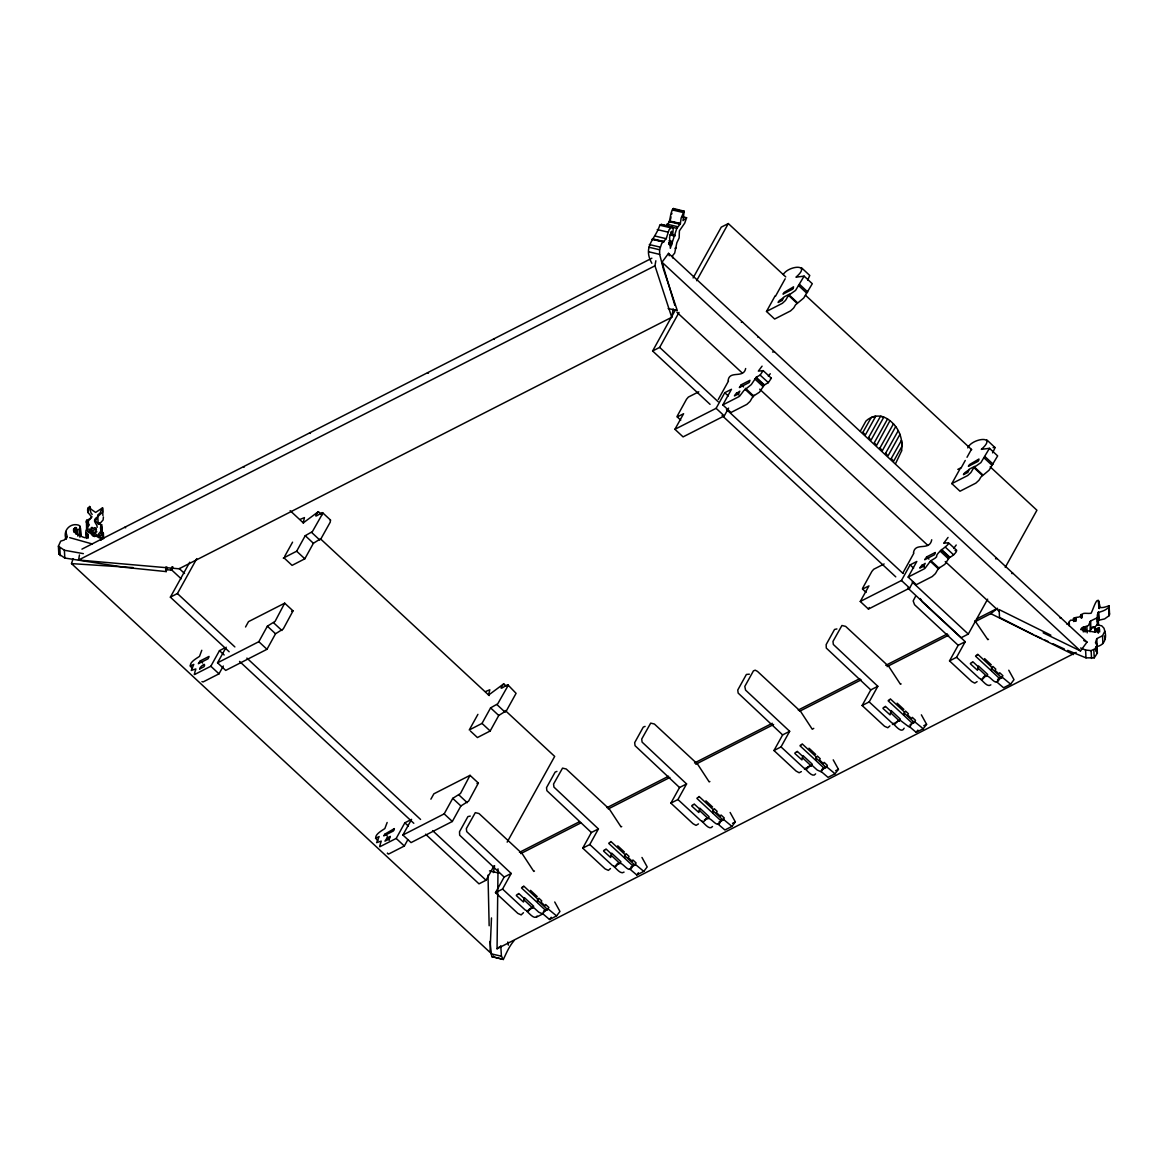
<?xml version="1.0" encoding="UTF-8"?>
<svg xmlns="http://www.w3.org/2000/svg" width="1168" height="1168" viewBox="0 0 1168 1168"><rect width="100%" height="100%" fill="white"/><g stroke="black" fill="none" stroke-linecap="round" stroke-linejoin="round"><path stroke-width="1.5" d="M1098.489 620.31L1104.607 618.909L1109.118 615.697L1108.928 605.769L1109.177 606.966C1099.716 615.77 1094.839 606.82 1098.519 625.157L1098.066 612.514M1076.166 652.401L497.057 948.781L498.021 868.817M86.855 530.535L86.578 520.329C97.221 516.198 85.527 515.132 87.921 508.226L89.688 506.489L90.958 509.19L95.63 512.416L102.623 507.803L102.667 512.197L97.791 516.533L95.557 520.87L97.105 522.709L100.185 522.826M86.14 521.819L88.607 525.907L85.775 531.002L86.505 533.805L88.053 534.944C88.783 542.332 75.365 533.265 73.555 530.71L73.672 529.016L75.613 527.556L76.46 527.761L75.891 529.411L79.453 529.352L80.212 526.432L78.709 525.191C70.241 522.388 62.386 530.885 66.182 539.309L66.941 537.076M491.48 917.931L490.005 952.373L71.525 563.618L73.044 558.713M493.422 872.598L494.575 865.692M672.68 257.938L672.534 255.719L674.681 253.091L676.841 242.769L679.163 237.922L679.396 230.87L684.74 223.088L686.594 217.73L683.017 220.591L684.156 211.189L673.454 208.503L673.002 210.43M684.156 211.189L681.134 218.095L680.331 223.818L676.812 228.329L670.33 248.331L669.585 237.265L671.512 231.279L671.366 234.826L672.856 233.585L673.235 227.76L661.307 224.417L659.789 225.205C655.482 239.352 642.239 246.025 651.861 263.311M201.947 681.616L203.144 681.922L219 673.834L223.322 666.023M1081.115 617.93C1081.407 611.141 1085.539 614.032 1091.058 613.288C1093.306 609.565 1097.789 592.468 1099.511 604.849C1097.745 609.871 1106.534 606.718 1108.928 605.769M670.695 219.058L670.709 218.766A8.439 2.818 -76.6 0 1 670.87 217.467L670.972 216.898M92.184 527.805L91.951 528.914A5.285 3.927 -3.1 0 0 91.849 529.746L91.951 530.199A2.803 2.088 -3.1 0 0 92.374 530.798L92.462 530.871M676.812 228.329L666.096 225.789C671.731 221.613 669.016 213.525 673.454 208.503M669.673 221.044L680.404 223.468M764.266 385.031L768.296 382.695L771.347 378.198L763.142 370.606L760.193 375.03L756.192 377.293L751.301 384.593L743.636 390.784A6.234 1.869 -47.1 0 0 743.403 391.192L739.651 396.127A8.658 2.599 -47.1 0 1 738.775 396.74L722.817 404.902L730.993 412.479L746.848 404.391L749.856 401.602A9.213 2.774 -47.1 0 0 750.571 400.58L751.564 398.784A6.234 1.869 -47.1 0 1 751.812 398.376L754.017 395.164M955.03 550.537C959.994 549.675 951.175 557.53 949.628 557.224M192.457 668.242C185.785 663.979 197.056 658.168 199.509 656.358L201.787 650.284M377.819 840.42C371.147 836.157 382.418 830.36 384.856 828.55L387.148 822.476M901.608 450.877L895.549 463.638M668.154 308.483L677.338 310.673L663.424 269.136L659.672 254.39L659.613 249.762L661.701 243.528L666.198 238.695L669.103 229.702L672.038 226.972M1068.997 625.727L1069.027 621.843L1070.706 620.135L1073.596 620.325L1073.509 618.427C1077.757 616.018 1079.728 618.66 1080.955 614.806M673.221 308.878L671.746 317.287L179.025 568.801L78.577 560.027L79.453 554.99M65.758 531.513L67.16 536.448L64.211 540.039L60.707 541.134L58.4 546.171L58.823 553.982L64.809 558.041L125.049 567.385L166.192 571.59L166.995 567.049M671.746 317.287L654.956 265.808L655.847 260.771M58.823 553.982L59.101 552.464M89.556 529.469L89.556 529.834A5.095 3.796 -3.1 0 0 89.732 530.593L90.958 531.63A7.869 5.855 -3.1 0 0 91.673 531.907M101.937 533.586L102.083 533.163A3.665 2.73 -3.1 0 1 102.288 532.856L100.901 532.433L100.696 533.396A2.832 2.102 -3.1 0 0 100.959 533.688L102.594 532.71M101.631 524.709C98.973 529.819 101.747 528.17 102.448 534.798L101.631 524.709L98.973 524.213L100.083 522.899M1097.394 621.464L1097.789 620.266A8.001 5.942 -3.1 0 1 1098.402 619.741L1098.504 619.668M101.572 509.263L100.127 512.986L97.645 515.132M527.177 910.938L533.265 907.2L538.74 912.179L542.492 913.887L545.544 909.989A3.022 2.234 63 0 1 545.879 909.595L547.675 909.595L548.843 907.478L545.66 904.514L544.96 905.784L541.032 902.134L541.733 900.864L538.871 898.207L538.229 899.36M615.813 865.692C621.391 855.604 628.603 877.898 632.779 865.459A3.022 2.234 63 0 1 633.114 865.079L634.896 865.079L636.078 862.948L632.895 859.984L632.18 861.254L628.267 857.604L628.968 856.334L626.106 853.677L625.464 854.83M705.384 819.965C709.998 812.709 717.459 832.025 720.933 820.462A3.022 2.234 63 0 1 721.269 820.067L723.065 820.067L724.233 817.95L721.05 814.987L720.349 816.257L716.422 812.607L717.123 811.337L714.261 808.679L713.619 809.833M804.431 769.113L811.745 765.04L817.22 770.033L820.958 771.727L824.024 767.843A3.022 2.234 63 0 1 824.36 767.449L826.141 767.449L827.324 765.317L824.141 762.354L823.44 763.624L819.513 759.988L820.213 758.718L817.352 756.061L816.709 757.214M892.41 724.51L899.9 720.043L908.704 726.7L910.252 726.306L912.179 722.846A3.022 2.234 63 0 1 912.529 722.452L914.31 722.452L915.493 720.32L912.296 717.356L911.595 718.627L907.667 714.977L908.368 713.706L905.507 711.049L904.879 712.203M982.624 678.447C988.201 668.373 995.413 690.653 999.574 678.228A3.022 2.234 63 0 1 999.925 677.834L1001.706 677.834L1002.889 675.703L999.691 672.739L998.99 674.009L995.063 670.374L995.764 669.103L992.902 666.446L992.274 667.6M87.819 531.221L88.286 532.623C91.849 532.243 91.221 536.36 94.71 536.579M1098.095 617.346L1090.474 621.055L1089.992 631.8M1094.883 632.107L1094.635 627.435L1096.869 624.924L1101.716 625.785L1104.008 628.253L1104.811 631.187L1102.504 635.772L1096.752 638.662L1095.467 642.721L1096.971 645.262L1095.058 648.809L1091.116 650.62L1085.583 650.036L1080.59 647.992M1104.811 631.187C1106.943 637.801 1104.461 645.174 1097.175 646.473L1096.153 649.685M545.456 910.208L537.718 903.01M632.691 865.678L624.953 858.48M823.936 768.048L816.198 760.864M999.487 678.433L991.749 671.25M86.563 529.63L86.578 520.329M1098.285 633.217L1098.592 627.625L1099.146 630.048L1094.591 632.078L1080.677 629.523L1081.802 627.858L1088.474 625.479L1090.197 621.639M671.688 214.124L671.965 213.233M165.579 569.677L171.01 570.028L172.017 566.743M181.186 578.788L171.842 570.101L172.849 566.83M669.731 221.365L669.687 221.497A8.001 2.672 -76.6 0 1 669.395 222.3L669.279 222.533M97.148 527.337C97.893 524.403 91.644 521.074 96.083 517.92A12.804 9.519 -3.1 0 1 96.813 517.322M513.92 940.839C509.073 946.518 506.62 952.606 503.335 959.497L491.743 956.577L489.932 941.437M666.709 226.183L667.585 224.694M1096.825 644.137L1097.38 653.058L1094.241 657.861L1086.006 657.847L1067.683 650.357M1095.394 627.158L1091.715 628.194L1090.722 629.888M524.125 898.455L518.767 893.476L518.125 894.381A6.512 4.803 63 0 0 517.541 894.279L516.417 895.17A3.767 2.774 63 0 0 516.402 895.666L523.468 902.046L524.49 897.71L533.645 906.222L533.25 906.923M611.36 853.925L606.002 848.946L605.36 849.851A6.512 4.803 63 0 0 604.776 849.749L603.652 850.64A3.767 2.774 63 0 0 603.637 851.136L610.703 857.516L611.711 853.18L620.865 861.692L620.485 862.393M699.515 808.928L694.157 803.949L693.515 804.84A6.512 4.803 63 0 0 692.931 804.752L691.806 805.643A3.767 2.774 63 0 0 691.792 806.124L698.858 812.519L699.88 808.183L709.034 816.68L708.64 817.396M802.606 756.309L797.248 751.316L796.605 752.221A6.512 4.803 63 0 0 796.021 752.119L794.897 753.01A3.767 2.774 63 0 0 794.882 753.506L801.949 759.901L802.971 755.565L812.125 764.062L811.731 764.777M890.775 711.297L885.402 706.319L884.76 707.224A6.512 4.803 63 0 0 884.191 707.122L883.052 708.012A3.767 2.774 63 0 0 883.037 708.509L890.104 714.889L891.126 710.553L900.28 719.065L899.886 719.765M978.171 666.694L972.798 661.701L972.156 662.606A6.512 4.803 63 0 0 971.586 662.504L970.447 663.395A3.767 2.774 63 0 0 970.433 663.891L977.499 670.286L978.521 665.95L987.675 674.447L987.281 675.162M284.685 603.17L275.108 621.332L267.37 626.194L258.814 641.699L217.54 662.811L225.716 670.403L266.99 649.291L275.531 633.771L283.284 628.91L293.022 610.879L284.685 603.17L248.507 621.639L245.543 626.997M470.032 775.348L460.469 793.51L452.717 798.372L444.176 813.877L402.902 835.003L411.063 842.595L452.337 821.469L460.893 805.964L468.631 801.102L478.369 783.071L470.032 775.348L433.868 793.817L430.89 799.175M782.239 300.424L783.859 297.008L789.51 294.132L787.305 297.344A6.234 1.869 -47.1 0 0 787.057 297.752L786.108 299.461A9.213 2.774 -47.1 0 1 785.349 300.57L782.429 303.286L766.485 311.447L774.647 319.039L790.502 310.936L793.525 308.162A9.213 2.774 -47.1 0 0 794.225 307.14L795.233 305.33A6.234 1.869 -47.1 0 1 795.466 304.921L803.73 298.015L812.3 283.722L804.124 276.13L795.963 277.166C812.329 263.165 788.181 265.676 783.29 274.538M968.841 469.886L964.87 472.66A5.198 1.562 -47.1 0 0 964.52 473.025L963.615 474.266A4.526 1.358 -47.1 0 0 963.483 474.661L967.849 472.398L969.221 469.2L974.857 466.309L972.652 469.521A6.234 1.869 -47.1 0 0 972.418 469.93L971.411 471.726A9.213 2.774 -47.1 0 1 970.71 472.748L967.688 475.537L951.832 483.625L960.008 491.217L975.849 483.129L978.872 480.34A9.213 2.774 -47.1 0 0 979.587 479.318L980.58 477.522A6.234 1.869 -47.1 0 1 980.828 477.113L989.077 470.193L997.647 455.9L989.486 448.308L981.324 449.359C998.275 434.584 971.688 438.336 967.761 447.884M321.886 514.898L318.382 511.657C309.462 523.22 326.441 507.277 321.945 514.781L312.382 531.63L305.228 535.689L296.657 551.223L283.284 558.1M506.065 686.01L503.729 683.835C494.809 695.398 511.803 679.469 507.306 686.959L497.743 703.808L490.589 707.881L482.019 723.401L469.259 729.971L477.916 714.349M330.223 520.49L330.354 521.95L321.156 538.419L313.404 543.281L304.833 558.8L292.073 565.37L283.912 557.778M507.905 684.857L516.081 693.339L506.503 710.611L498.751 715.473L490.18 730.993L477.435 737.548L470.427 731.051M229.162 651.759L170.367 597.155L189.742 562.217M170.367 597.155L177.419 593.548L196.779 558.625M190.136 666.067L193.786 664.373L191.275 670.461L195.859 668.928L195.392 670.651A6.234 1.869 -47.1 0 1 195.187 671.031L194.282 674.52A8.658 2.599 -47.1 0 0 194.895 674.359L210.824 666.242L219.482 650.634L224.855 647.89M217.54 662.811L226.198 647.203M284.773 556.216L292.569 542.156M710.071 404.347L652.62 350.984L675.498 309.71M693.106 277.955L721.269 227.147L728.306 223.555L785.757 276.918M652.62 350.984L659.657 347.392L679.017 312.455M696.624 280.7L728.306 223.555M375.483 838.259L379.147 836.565L376.622 842.639L381.221 841.106L380.739 842.829A6.234 1.869 -47.1 0 1 380.549 843.223L379.629 846.698A8.658 2.599 -47.1 0 0 380.242 846.552L396.186 838.434L404.843 822.812L411.559 819.381L402.902 835.003M387.528 853.049A9.213 2.774 -47.1 0 0 387.396 853.428L388.491 854.115L404.347 846.012L407.807 839.777M728.117 380.666C729.27 369.847 743.563 379.001 745.666 368.519M766.485 311.447L775.143 295.825M718.262 399.485L728.496 381.016M775.523 296.19L785.173 278.772M728.598 408.099L724.277 415.91L683.076 436.89L674.914 429.298L716.101 408.318L724.759 392.711L731.475 389.28L722.817 404.902M738.585 393.879L739.826 391.163L735.855 393.923A5.198 1.562 -47.1 0 0 735.504 394.288L734.599 395.543A4.526 1.358 -47.1 0 0 734.468 395.923L738.439 393.952M741.242 384.754L740.716 385.703A2.467 0.745 -47.1 0 0 740.322 386.097L739.651 387.061A8.453 2.54 -47.1 0 0 739.373 387.572L749.053 382.608A9.154 2.745 -47.1 0 0 749.374 382.038L749.929 380.315L741.242 384.754L743.578 386.915M797.277 302.527L789.115 294.935L795.554 290.423L804.124 276.13M425.561 834.2L478.997 883.84L486.034 880.249L493.962 865.955M507.16 842.143L554.683 756.411L505.248 710.494M745.564 388.316L753.623 395.967L759.463 392.171L764.514 384.622M523.454 912.704L521.162 914.894L517.891 913.434L495.495 892.659L504.153 877.051L511.19 873.46L466.704 831.631L466.339 828.579L475.303 812.651L478.997 813.541L522.154 853.633L533.805 871.43L534.477 871.051M495.495 892.659L502.547 889.067L511.19 873.46M537.134 916.048C534.637 920.194 529.338 913.332 527.148 911.595M610.484 868.554L608.397 870.364L605.126 868.904L582.73 848.129L591.373 832.521L598.425 828.93L553.939 787.101L553.559 784.049L562.538 768.121L566.232 769.011L609.375 809.103L621.04 826.9L621.712 826.521M582.73 848.129L589.767 844.537L598.425 828.93M860.422 431.007L865.911 421.093L867.809 419.487A32.529 23.959 63 0 1 875.431 416.275L876.015 416.217A23.418 17.243 63 0 1 880.044 416.217L880.57 416.304A20.703 15.242 63 0 1 883.504 417.049L883.942 417.21A20.659 15.228 63 0 1 887.111 418.728L887.534 419.005A20.674 15.228 63 0 1 890.264 420.947A22.221 16.367 63 0 1 893.316 423.794L893.637 424.115M624.048 872.102C620.704 874.89 616.295 868.247 613.726 866.452M698.449 823.907L696.055 825.382L693.004 823.688L670.885 803.131L679.542 787.524L686.58 783.932L642.093 742.103L641.728 739.037L650.693 723.123L654.387 724.014L697.544 764.091L709.195 781.903L709.867 781.523M670.885 803.131L677.936 799.54L686.58 783.932M712.524 826.506C709.385 830.769 704.421 823.104 701.88 821.454M801.365 771.595L799.146 772.763L796.094 771.07L773.975 750.513L782.633 734.906L789.67 731.299L745.564 690.113L744.804 686.419L753.448 670.855L755.229 670.184L757.477 671.396L800.62 711.473L812.286 729.27L813.76 728.35M773.975 750.513L781.012 746.907L789.67 731.299M913.464 552.844C915.113 541.543 929.509 551.632 931.728 539.762M951.832 483.625L960.49 468.018L957.804 469.39M902.762 573.211L913.843 553.194M960.87 468.368L965.264 460.455M967.016 457.287L971.396 449.373M913.084 581.854L909.624 588.103L868.437 609.068L860.261 601.476L901.462 580.511L910.106 564.889L916.822 561.458L908.164 577.08L916.34 584.672L932.195 576.569L935.218 573.795A9.213 2.774 -47.1 0 0 935.918 572.773L936.926 570.962A6.234 1.869 -47.1 0 1 937.159 570.553L939.379 567.356M923.932 566.057L925.187 563.341L921.289 566.027A5.198 1.562 -47.1 0 0 920.851 566.465L919.946 567.721A4.526 1.358 -47.1 0 0 919.815 568.115L923.786 566.13M926.604 556.932L926.063 557.881A2.467 0.745 -47.1 0 0 925.669 558.289L924.998 559.253A8.453 2.54 -47.1 0 0 924.735 559.749L934.4 554.785A9.154 2.745 -47.1 0 0 934.721 554.216L935.276 552.493L926.604 556.932L928.925 559.107M982.638 474.704L974.462 467.112L980.901 462.601L989.486 448.308M908.164 577.08L924.122 568.918A8.658 2.599 -47.1 0 0 924.998 568.305L928.75 563.385A6.234 1.869 -47.1 0 1 928.998 562.976C930.575 559.779 934.444 559.414 936.648 556.771C935.305 551.573 957.95 540.74 943.715 543.281L948.051 537.426M815.614 773.888C812.797 778.151 807.395 770.603 804.971 768.821M915.42 596.6L913.172 600.936L914.544 604.703L958.183 645.291L965.235 641.685L922.048 601.578L920.267 598.556M889.899 725.927L887.797 727.737L884.541 726.277L862.13 705.501L870.788 689.894L877.825 686.302L833.339 644.473L832.974 641.422L841.938 625.493L845.632 626.384L888.79 666.475L900.44 684.273L901.127 683.908M862.13 705.501L869.182 701.91L877.825 686.302M930.808 560.567L938.97 568.159L944.824 564.363L949.861 556.8M904.163 728.19C901.419 734.03 895.433 725.299 892.863 723.634M977.09 681.674L974.711 683.149L971.659 681.455L949.526 660.898L958.183 645.291M907.799 588.03L961.235 637.684L968.287 634.078L987.646 599.155M1005.239 567.4L1036.921 510.241L990.172 466.806M949.526 660.898L956.577 657.292L965.235 641.685M990.844 684.857C987.5 687.645 983.091 681.017 980.536 679.207M674.914 429.298L683.601 413.72L677.25 416.932L677.25 416.042L686.536 399.222L688.375 397.076L698.771 391.791M860.261 601.476L868.948 585.898L862.495 589.095L862.612 588.234L871.883 571.4L873.737 569.254L884.118 563.969M868.437 609.068L869.299 607.521M386.988 838.069L384.944 841.164L389.207 838.96A4.526 1.358 -47.1 0 0 389.586 838.449L389.893 837.5A5.198 1.562 -47.1 0 0 389.82 837.368L390.316 836.39L386.988 838.069L389.309 840.245M385.133 833.981L394.361 828.608L393.645 830.477A8.453 2.54 -47.1 0 1 393.339 831.003L383.79 835.879A9.154 2.745 -47.1 0 1 384.024 835.339L385.133 833.981L387.426 836.23M200.327 660.854L198.662 663.147A9.154 2.745 -47.1 0 0 198.356 663.716L207.992 658.825A8.453 2.54 -47.1 0 0 208.298 658.299L208.576 657.599A2.467 0.745 -47.1 0 0 208.488 657.38L209.014 656.431L200.327 660.854L202.663 663.03M101.105 540.127L100.521 539.674C106.697 538.755 100.784 534.608 102.842 534.024L103.368 533.309L101.674 530.871M956.212 545.018L953.701 548.449M79.862 537.163L80.811 535.791L80.388 527.994M674.856 305.388L662.008 262.216L668.534 253.354L1087.014 642.108L1080.488 650.956L1043.155 632.808M548.04 908.879L556.581 915.916L559.954 911.449L554.727 901.988M635.275 864.349L643.802 871.386L647.189 866.919L641.962 857.458M723.43 819.337L731.971 826.389L735.344 821.907L730.117 812.461M826.521 766.719L835.047 773.771L838.434 769.289L833.207 759.842M914.675 721.722L923.216 728.759L926.589 724.291L921.362 714.831M1002.086 677.104L1010.612 684.156L1013.999 679.674L1008.758 670.228M807.657 280.086L809.76 275.487L801.409 267.647M762.076 366.153L758.353 371.088L763.186 370.665M768.34 376.271L770.252 373.745M992.581 452.848L995.121 447.665L986.77 439.84M542.317 913.347L549.529 919.508L551.223 917.274M629.537 868.817L636.764 874.978L638.458 872.744M908.952 726.189L916.165 732.351L917.858 730.117M887.549 419.005L874.277 442.745L876.657 445.344L889.958 420.699M492.604 956.942L493.436 955.92M760.12 375.103L768.369 382.622M1094.635 627.435L1095.482 628.793L1098.037 628.53M497.057 948.781L499.773 946.62M974.594 621.931L990.8 613.667L996.246 609.346M99.82 523.644L103.091 519.994L103.412 517.044M300.191 519.366L304.439 517.614L303.213 522.914L318.382 511.657M485.552 691.544L489.801 689.792L488.56 695.091L503.729 683.835M988.522 639.29L987.836 639.655L974.886 620.661M100.375 531.761L98.302 534.36A15.272 11.359 -3.1 0 1 98.915 534.929L101.426 535.411M199.816 668.899L203.86 666.782A4.526 1.358 -47.1 0 0 204.225 666.271L204.575 665.468A5.198 1.562 -47.1 0 0 204.458 665.176C205.772 662.577 199.232 667.22 199.67 668.972M81.935 549.135L651.861 258.216M78.577 560.027L654.956 265.808M783.494 297.709L779.523 300.468A5.198 1.562 -47.1 0 0 779.158 300.833L778.253 302.089A4.526 1.358 -47.1 0 0 778.122 302.483L782.093 300.497M291.62 611.36L292.964 610.776M476.967 783.553L478.208 782.94M519.468 852.348L579.445 821.732M606.995 807.657L668.578 776.224M694.522 762.981L772.311 723.269M798.255 710.042L859.838 678.593M885.767 665.351L947.365 633.917M976.536 619.025L997.603 608.265M520.767 853.604L580.73 822.987M608.28 808.928L669.877 777.479M695.807 764.237L773.61 724.525M799.54 711.297L861.137 679.849M887.067 666.621L948.664 635.173M529.031 909.346L533.265 907.2M617.682 864.101L620.485 862.67M704.421 819.819L708.655 817.673M807.511 767.201L810.329 765.77M543.923 910.879L548.157 908.719M720.729 820.637L723.547 819.191M822.403 768.734L826.637 766.573M911.974 723.007L914.792 721.576M997.968 679.119L1002.188 676.958M543.441 911.755L547.675 909.595L537.689 900.338M630.676 867.225L634.896 865.079L624.924 855.808M718.831 822.228L723.065 820.067L713.079 810.811M821.922 769.61L826.141 767.449L816.169 758.178M910.076 724.598L914.31 722.452L904.339 713.181M997.472 679.995L1001.706 677.834L991.734 668.563M536.331 917.216L543.368 913.624M732.526 823.352L735.344 821.907M835.616 770.734L838.434 769.289M923.771 725.722L926.589 724.291M549.529 919.508L556.581 915.916M636.764 874.978L643.802 871.386M731.971 826.389L724.919 829.981L717.707 823.82M835.047 773.771L828.01 777.362L820.797 771.201M916.165 732.351L923.216 728.759M1010.612 684.156L1003.56 687.748L996.348 681.586M92.184 533.338C93.688 530.9 99.09 533.513 95.761 530.593C97.601 529.717 95.134 525.717 93.177 528.724C91.352 524.476 89.352 531.206 92.418 531.849M862.612 589.125L866.116 592.366M1108.695 613.813L1109.498 613.58M977.12 655.175L977.718 654.255L991.793 667.337L991.355 668.3A4.745 3.489 63 0 1 991.544 668.899L991.515 670.315A6.804 5.008 63 0 1 991.267 670.724L975.587 656.226A6.074 4.468 63 0 1 975.849 655.686L976.798 655.131M889.724 699.793L890.323 698.873L904.397 711.94L903.93 713.006A4.745 3.489 63 0 1 904.149 713.517L904.193 714.787A6.804 5.008 63 0 1 903.857 715.342L888.191 700.844A6.074 4.468 63 0 1 888.454 700.304L889.388 699.734M801.569 744.79L802.168 743.87L816.242 756.952L815.79 757.915A4.745 3.489 63 0 1 815.979 758.514L815.95 759.93A6.804 5.008 63 0 1 815.702 760.339L800.036 745.841A6.074 4.468 63 0 1 800.284 745.301L801.233 744.746M698.479 797.408L699.077 796.488L713.152 809.57L712.684 810.636A4.745 3.489 63 0 1 712.903 811.147L712.874 812.548A6.804 5.008 63 0 1 712.611 812.957L696.946 798.459A6.074 4.468 63 0 1 697.208 797.919L698.143 797.364M610.324 842.42L610.908 841.486L624.997 854.567L624.544 855.545A4.745 3.489 63 0 1 624.734 856.144L624.705 857.56A6.804 5.008 63 0 1 624.457 857.969L608.791 843.471A6.074 4.468 63 0 1 609.039 842.931L609.988 842.362M523.089 886.95L523.687 886.016L537.762 899.097L537.309 900.075A4.745 3.489 63 0 1 537.499 900.674L537.484 902.09A6.804 5.008 63 0 1 537.222 902.484L521.556 888.001A6.074 4.468 63 0 1 521.804 887.446L522.753 886.892M674.695 236.009L670.111 234.929M1092.138 627.114L1092.46 627.041A8.672 6.453 -3.1 0 0 1093.525 626.734M1075.042 618.208L1073.976 619.186L1074.896 619.901A2.832 2.102 -3.1 0 0 1075.363 619.814C1077.991 618.66 1072.618 616.383 1074.998 621.376M993.136 447.592L994.932 447.432M1098.971 619.828L1098.548 612.032M741.315 322.295L742.541 322.105M757.725 337.026L758.47 336.91M772.559 352.021L774.428 351.729M995.559 558.786L997.063 558.552M1011.78 573.546L1013.006 573.357M1060.018 617.989L1060.894 617.843M770.457 378.271L771.347 378.198M102.915 515.614L102.492 507.803M645.101 726.408L643.305 727.065L634.677 742.644L635.056 745.695L679.542 787.524M556.932 771.406L555.15 772.077L546.522 787.641L546.887 790.692L591.373 832.521M71.525 563.618L133.021 567.575M171.01 570.028L171.842 570.101M90.33 532.243L87.877 531.309M92.33 543.981L69.686 537.63M58.4 546.171L64.386 550.245L83.366 553.647M986.843 676.301L985.15 676.389A4.38 3.227 63 0 0 984.872 676.754L982.244 679.528L979.31 678.301L956.577 657.292M899.448 720.904L897.739 720.992A4.38 3.227 63 0 0 897.477 721.371L894.849 724.145L891.914 722.919L869.182 701.91M811.293 765.916L809.585 766.004A4.38 3.227 63 0 0 809.307 766.369L806.679 769.143L803.745 767.916L781.012 746.907M708.202 818.534L706.494 818.622A4.38 3.227 63 0 0 706.231 819.002L703.603 821.761L700.654 820.535L677.936 799.54M620.033 863.532L618.339 863.619A4.38 3.227 63 0 0 618.062 863.999L615.434 866.773L612.499 865.532L589.767 844.537M532.812 908.062L531.104 908.149A4.38 3.227 63 0 0 530.841 908.529L528.213 911.288L525.264 910.062L502.547 889.067M672.812 209.028L683.543 211.569M672.301 209.919L683.032 212.474M681.981 216.591L686.594 217.73M669.6 221.278L680.331 223.818M669.395 221.716L680.112 224.256M666.826 224.139L677.542 226.68M673.235 227.76L661.307 224.417M659.789 225.205L670.505 227.745M657.248 229.585L667.979 232.125M670.651 234.242L675.25 235.337M670.344 234.783L674.929 235.878M655.467 236.14L666.198 238.695M669.074 240.652L672.14 241.382M668.724 242.345L671.79 243.075M652.576 238.856L663.293 241.411M653.262 239.352L663.979 241.893M651.978 239.309L663.526 241.907M668.753 243.207L671.819 243.937M668.592 244.331L671.658 245.061M649.306 244.55L660.022 247.09M648.882 247.222L659.613 249.762M648.955 251.835L659.672 254.39M489.509 870.861L498.692 873.051M490.721 953.701L501.437 956.242L503.335 959.497M491.743 956.577L502.474 959.118M836.916 628.924L834.551 629.45L826.156 644.59L826.302 648.079L870.788 689.894M470.281 816.082L467.915 816.593L459.506 831.747L459.666 835.222L504.153 877.051M1066.691 623.96L1069.479 624.457L1068.822 622.602M749.345 674.184L746.396 674.447L737.767 690.011L738.147 693.077L782.633 734.906M1050.893 635.188L999.122 609.579L999.531 617.39L1033.388 634.735M1035.023 635.494L1041.535 638.487M1044.791 639.991L1048.046 641.495M1052.937 643.743L1064.34 648.999M92.287 531.688L88.753 528.929L90.199 532.155M948.504 542.784L956.709 550.391M1083.758 640.531L1087.014 642.108M990.8 613.667L1073.436 654.562M999.326 611.506L945.233 561.56M493.538 339.027L494.312 339.421M427.532 372.723L428.422 373.191M309.535 432.963L310.44 433.416M243.528 466.66L244.287 467.054M124.728 527.294L125.662 527.775M1096.007 650.868L1097.38 653.058M103.222 538.214L96.783 535.046A12.191 9.067 -3.1 0 1 96.141 534.316L94.958 532.973L93.834 533.966A3.095 2.292 -3.1 0 0 94.126 534.886L99.222 537.849A3.767 2.803 -3.1 0 0 99.82 538.01L102.229 538.667M92.228 514.343L92.024 514.168A8.439 6.278 -3.1 0 1 91.221 513.351L90.155 510.328M92.462 533.353L92.71 535.061L94.564 536.302M799.554 284.364L807.73 291.956M984.916 456.542L993.077 464.134M798.489 285.503L806.65 293.095M983.836 457.681L992.012 465.273M805.467 295.227L971.747 449.695M788.75 295.592L796.912 303.184M974.097 467.784L982.273 475.376M662.008 262.216L1080.488 650.956M945.481 547.296L953.643 554.888M756.192 377.293L764.354 384.885M941.539 549.486L949.715 557.063M755.9 377.819L764.062 385.411M941.247 549.997L949.423 557.589M754.82 378.958L762.996 386.55M940.182 551.135L948.343 558.727M676.914 312.294L742.322 373.059M759.682 389.178L927.888 545.427M744.994 389.207L753.17 396.784M930.356 561.385L938.517 568.977M736.453 392.901L738.891 395.003M921.815 565.093L924.238 567.181M724.759 392.711L728.263 395.967M910.106 564.889L913.61 568.144M659.657 347.392L718.189 401.763M726.467 409.442L903.098 573.532M912.164 581.956L968.287 634.078M716.101 408.318L724.277 415.91M901.462 580.511L909.624 588.103M984.566 658.591L991.267 664.811M722.087 415.516L895.768 576.861M677.25 416.932L680.754 420.188M897.155 703.194L903.871 709.429M904.353 715.853L912.091 723.05M809.001 748.206L815.702 754.426M705.91 800.825L712.611 807.044M713.108 813.483L720.846 820.666M322.558 512.679L330.719 520.256M290.146 510.679L303.505 523.089M320.879 539.222L489.217 695.588M311.608 532.418L319.769 540.01M496.955 704.611L505.131 712.203M305.228 535.689L313.404 543.281M490.589 707.881L498.751 715.473M617.755 845.822L624.457 852.056M296.657 551.223L304.833 558.8M482.019 723.401L490.18 730.993M273.735 622.909L281.911 630.501M459.082 795.101L467.258 802.693M267.37 626.194L275.531 633.771M452.717 798.372L460.893 805.964M530.52 890.352L537.222 896.586M258.814 641.699L266.99 649.291M444.176 813.877L452.337 821.469M179.157 568.466L184.544 573.473M177.419 593.548L234.87 646.926M246.886 658.095L420.568 819.44M432.598 830.609L486.034 880.249M239.542 661.409L413.808 823.294M219.482 650.634L224.154 654.971M404.843 822.812L408.333 826.068M210.824 666.242L219 673.834M396.186 838.434L404.347 846.012M977.908 667.979L986.668 676.228M890.512 712.597L899.258 720.846M802.358 757.594L811.103 765.843M699.267 810.227L708.012 818.461M611.112 855.224L619.858 863.459M523.877 899.754L532.623 907.989M89.396 524.987L89.162 524.709A8.672 6.453 -3.1 0 1 88.447 523.439L88.345 520.986L91.776 517.147A8.001 5.942 -3.1 0 0 91.834 516.475L91.819 516.358M895.637 426.524L895.973 426.962A19.433 14.308 63 0 1 898.104 430.364L898.353 430.846M899.856 434.219L900.075 434.832A23.418 17.243 63 0 1 901.36 439.767L901.492 440.511A32.529 23.959 63 0 1 901.565 450.863M668.534 253.354L669.235 255.763M1104.417 636.049L1105.22 638.998M508.357 945.131L507.788 942.021M80.811 535.791L80.212 526.432M500.765 945.73L501.437 956.242M1109.074 605.769L1109.6 614.762M1108.695 607.9L1109.118 615.697M1102.504 635.772L1102.928 643.583M1099.511 604.849L1099.672 607.973M1099.059 603.914L1099.307 608.586M1098.533 600.367L1098.957 608.178M1098.519 601.87L1098.854 608.119M1099.497 628.851L1099.657 631.976M1098.343 612.134L1098.767 619.945M1099.132 628.034L1099.307 631.143M1098.592 627.625L1098.767 630.749M1098.329 627.742L1098.504 630.866M1096.986 618.646L1097.321 624.88M1097.161 629.231L1097.336 632.355M1096.752 638.662L1097.175 646.473M1095.482 628.793L1095.642 631.917M1096.153 646.765L1096.402 651.452M1093.817 650.065L1094.241 657.861M1090.474 621.055L1090.897 628.866M1091.116 650.62L1091.54 658.431M1086.853 626.632L1087.189 632.866M1085.247 627.158L1085.51 631.844M1085.583 650.036L1086.006 657.847M1084.211 627.026L1084.459 631.713M1083.043 627.216L1083.291 631.903M1081.904 614.66L1082.064 617.784M1081.291 614.426L1081.451 617.551M1081.13 614.529L1081.291 617.638M1076.005 617.989L1076.181 621.113M1074.502 618.033L1074.662 621.157M1073.509 618.427L1073.684 621.551M165.944 566.903L166.192 571.59M103.368 533.309L103.66 538.609M101.558 526.549L101.835 531.382M101.309 525.381L101.645 531.63M100.886 526.418L101.09 531.586M97.791 516.533L98.214 524.344M89.688 506.489L89.965 509.686M87.921 508.226L88.184 512.898M88.053 534.944L88.228 538.068M87.381 534.229L87.556 537.353M86.505 533.805L86.768 538.492M85.863 532.637L86.111 537.309M79.453 529.352L79.789 535.601M77.541 529.936L77.876 536.17M75.92 528.476L76.139 534.097M75.613 527.556L75.949 533.805M74.562 527.98L74.81 532.666M73.672 529.016L73.832 532.141M64.386 550.245L64.809 558.041M59.816 547.923L60.24 555.72M489.158 925.742L488.005 875.109M93.542 530.856A5.504 4.103 -3.1 0 1 93.688 530.257L95.09 529.221A3.154 2.351 -3.1 0 1 95.63 529.221M793.218 288.087L793.028 288.584A9.154 2.745 -47.1 0 1 792.707 289.153L783.042 294.117A8.453 2.54 -47.1 0 1 783.305 293.621L783.976 292.657A2.467 0.745 -47.1 0 1 784.37 292.248L793.583 286.861L793.218 288.087M978.565 460.265L978.39 460.776A9.154 2.745 -47.1 0 1 978.069 461.345L968.389 466.309A8.453 2.54 -47.1 0 1 968.652 465.798L969.338 464.835A2.467 0.745 -47.1 0 1 969.717 464.441L978.945 459.053L978.565 460.265M676.082 247.601L675.192 248.58A2.832 0.949 -76.6 0 1 675.25 248.127L676.082 247.601M862.904 432.335L865.43 434.846L875.723 416.261A30.704 22.615 63 0 0 871.182 417.589L862.904 432.335M891.213 458.571L893.71 461.126L901.93 446.307A30.923 22.776 63 0 0 901.477 440.351L891.213 458.571M868.612 437.533L871.08 440.073L883.796 417.151A20.82 15.33 63 0 0 880.482 416.29L868.612 437.533M885.578 453.272L888.06 455.841L899.929 434.423A19.768 14.556 63 0 0 898.25 430.642L885.578 453.272M879.942 448.001L882.395 450.585L895.695 426.597A20.513 15.111 63 0 0 893.432 423.896L879.942 448.001M393.923 829.718A2.467 0.745 -47.1 0 0 393.85 829.557"/></g></svg>
